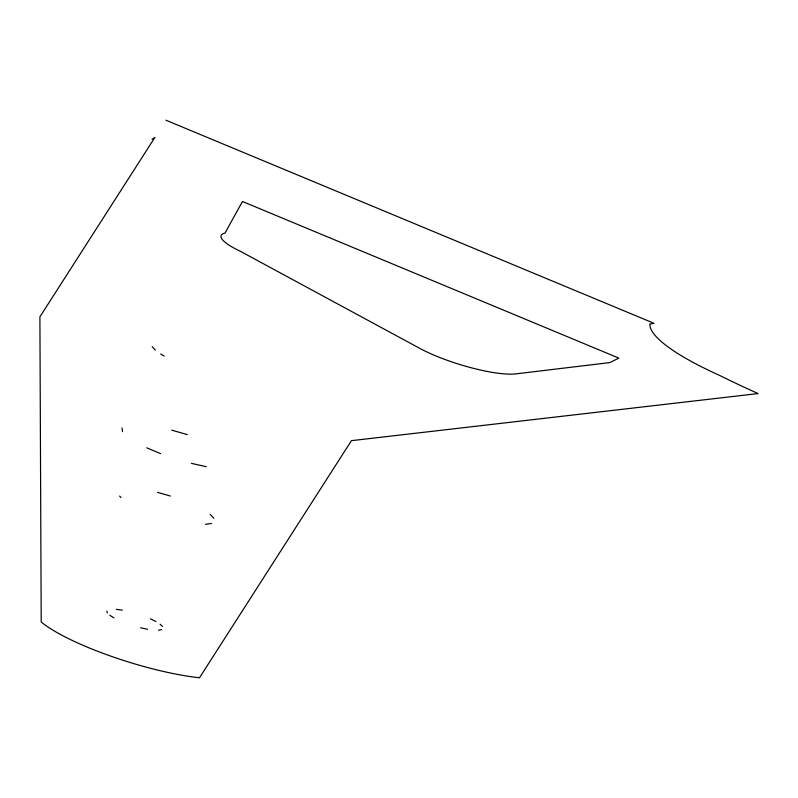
<?xml version="1.0" encoding="UTF-8"?>
<svg xmlns="http://www.w3.org/2000/svg" width="798" height="798" viewBox="0 0 798 798"><rect width="100%" height="100%" fill="white"/><g stroke="black" fill="none" stroke-linecap="round" stroke-linejoin="round"><path stroke-width="1.2" d="M152.049 139.371L154.932 137.366L39.9 316.866L41.207 622.001A107.6 22.923 17.2 0 0 199.48 677.791L351.429 440.666L758.1 393.574A423.818 90.284 17.2 0 1 719.317 375.279A164.348 35.012 17.2 0 1 649.891 323.968L654.081 323.34L165.924 120.209M158.453 630.23L161.655 629.632M205.415 524.286L211.43 523.438M116.219 609.323L122.303 610.151M140.638 627.797L147.57 629.283M191.33 463.349L206.273 466.69M171.75 430.162L187.36 434.631M157.575 492.366L170.353 496.027M146.742 447.828L160.518 453.583M150.403 618.799L155.959 621.552M160.727 353.993L164.179 356.058M109.785 615.258L113.915 617.881M155.351 350.103L152.209 346.651M160.089 624.186L162.503 626.5M210.173 514.361L213.894 518.301M119.64 496.087L121.007 497.533M106.842 611.069L107.371 612.934M122.014 427.888L122.533 431.668M242.442 201.485L225.026 233.046A51.89 11.052 17.2 0 0 240.497 251.36L421.693 349.404A62.882 13.396 17.2 0 0 515.727 373.893L609.822 362.591L618.829 358.103L242.442 201.485"/></g></svg>
